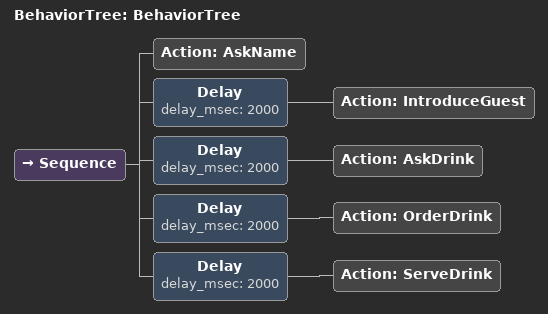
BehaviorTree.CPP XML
<?xml version="1.0"?>
<root main_tree_to_execute="BehaviorTree">
    <BehaviorTree ID="BehaviorTree">
        <Sequence>
            <Action ID="AskName"/>
            <Delay delay_msec="2000">
                <Action ID="IntroduceGuest"/>
            </Delay>
            <Delay delay_msec="2000">
                <Action ID="AskDrink"/>
            </Delay>
            <Delay delay_msec="2000">
                <Action ID="OrderDrink"/>
            </Delay>
            <Delay delay_msec="2000">
                <Action ID="ServeDrink"/>
            </Delay>
        </Sequence>
    </BehaviorTree>
</root>
